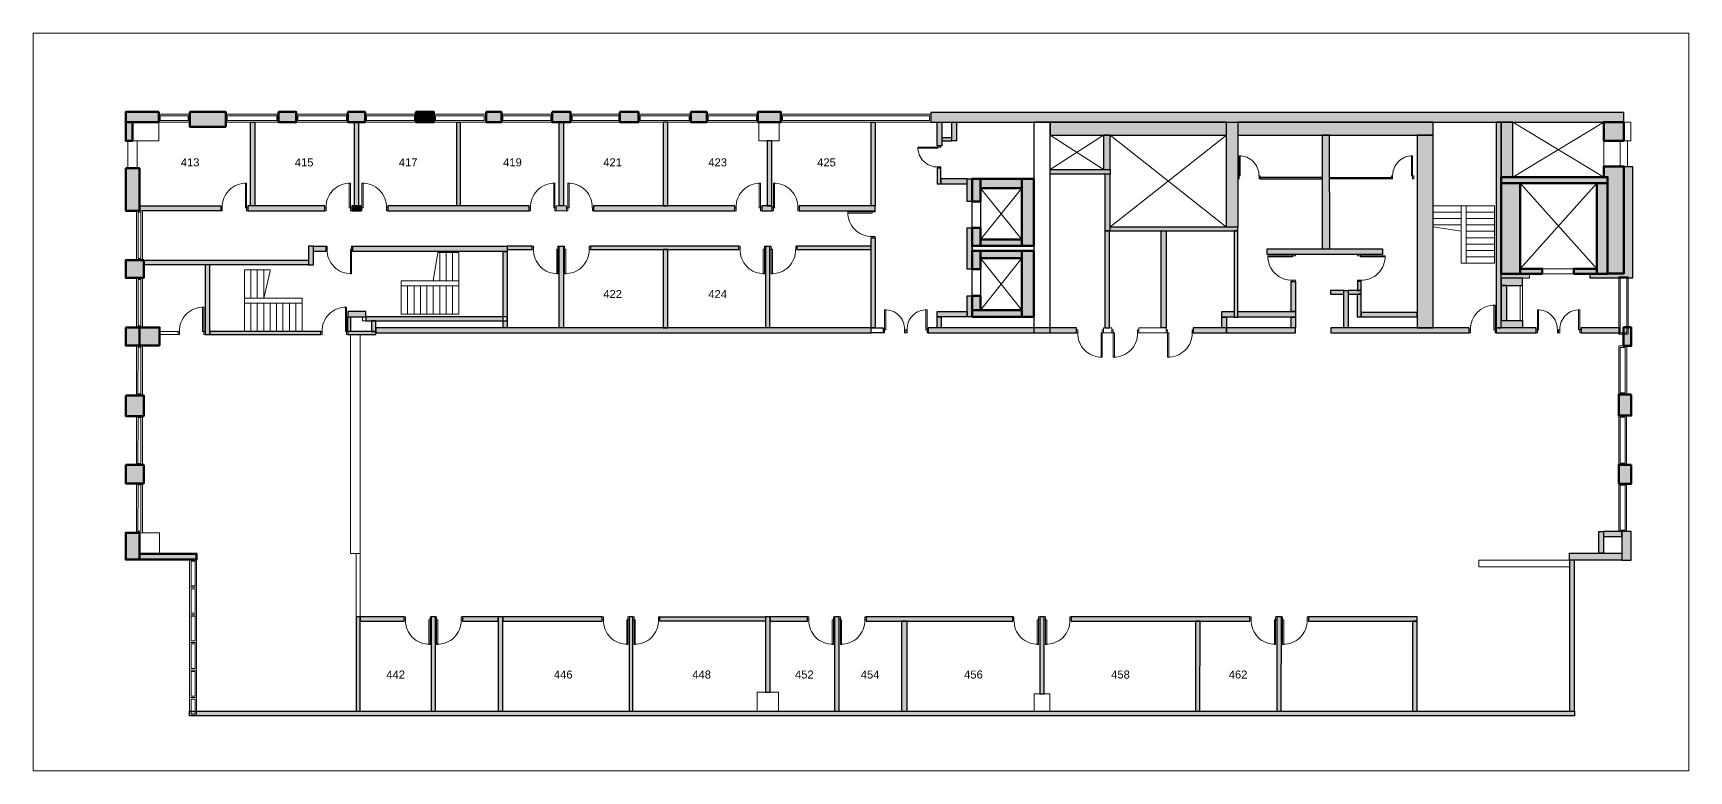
# Model space of a CAD drawing. Header units: millimetres. Extents: x 828494 to 5219521, y -272453 to 431064.
# Drawn here: x 2578504 to 2633695, y 83206 to 107804 of the extents above; entities that cross this region are included whole.
import ezdxf

# ---------------------------------------------------------------- set-up
doc = ezdxf.new("R2010")
doc.units = ezdxf.units.MM
doc.header["$LTSCALE"] = 5
doc.header["$MEASUREMENT"] = 0
doc.linetypes.add('1', pattern=[0])
for name, color, linetype, lineweight in [('Column-Mobius', 1, 'Continuous', 35), ('Elevation dark-Mobius', 40, 'Continuous', 18), ('Off-Mobius', 131, 'Continuous', 9), ('Sheet anno-Mobius', 7, '1', 13), ('Wall 150-Mobius', 50, 'Continuous', 30)]:
    doc.layers.add(name, color=color, linetype=linetype, lineweight=lineweight)
doc.styles.add('mobius1', font='arial.ttf')

# ---------------------------------------------------------------- blocks, each defined once
blk = doc.blocks.new('*U73')
for points in [[(-900, 100), (-858, 100), (-858, 0), (-900, 0)], [(0, 100), (-42, 100), (-42, 0), (0, 0)], [(-42, 0), (-42, -816), (-82, -816), (-82, 0)]]:
    blk.add_lwpolyline(points, close=True)
blk.add_arc((-65, -23), 793, 178.3123, 271.6877)
blk = doc.blocks.new('*U74')
for points in [[(0, 100), (42, 100), (42, 0), (0, 0)], [(900, 100), (858, 100), (858, 0), (900, 0)], [(42, 0), (42, -816), (82, -816), (82, 0)]]:
    blk.add_lwpolyline(points, close=True)
blk.add_arc((65, -23), 793, 268.3123, 1.6877)
blk = doc.blocks.new('*U75')
for points in [[(-42, 0), (-42, 816), (-82, 816), (-82, 0)], [(-900, -100), (-858, -100), (-858, 0), (-900, 0)], [(0, -100), (-42, -100), (-42, 0), (0, 0)]]:
    blk.add_lwpolyline(points, close=True)
blk.add_arc((-65, 23), 793, 88.3123, 181.6877)
blk = doc.blocks.new('*U76')
for points in [[(-900, 100), (-858, 100), (-858, 0), (-900, 0)], [(0, 100), (-42, 100), (-42, 0), (0, 0)], [(-42, 0), (-42, -816), (-82, -816), (-82, 0)]]:
    blk.add_lwpolyline(points, close=True)
blk.add_arc((-65, -23), 793, 178.3123, 271.6877)
blk = doc.blocks.new('*U77')
for points in [[(42, 0), (42, 816), (82, 816), (82, 0)], [(0, -100), (42, -100), (42, 0), (0, 0)], [(900, -100), (858, -100), (858, 0), (900, 0)]]:
    blk.add_lwpolyline(points, close=True)
blk.add_arc((65, 23), 793, 358.3123, 91.6877)
blk = doc.blocks.new('*U78')
for points in [[(-750, 100), (-708, 100), (-708, 0), (-750, 0)], [(0, 100), (-42, 100), (-42, 0), (0, 0)], [(-42, 0), (-42, -666), (-82, -666), (-82, 0)]]:
    blk.add_lwpolyline(points, close=True)
blk.add_arc((-61, -19), 647, 178.3123, 271.6877)
blk = doc.blocks.new('*U79')
for points in [[(-42, 0), (-42, 816), (-82, 816), (-82, 0)], [(-900, -100), (-858, -100), (-858, 0), (-900, 0)], [(0, -100), (-42, -100), (-42, 0), (0, 0)]]:
    blk.add_lwpolyline(points, close=True)
blk.add_arc((-65, 23), 793, 88.3123, 181.6877)
blk = doc.blocks.new('*U80')
for points in [[(42, 0), (42, 816), (82, 816), (82, 0)], [(0, -100), (42, -100), (42, 0), (0, 0)], [(900, -100), (858, -100), (858, 0), (900, 0)]]:
    blk.add_lwpolyline(points, close=True)
blk.add_arc((65, 23), 793, 358.3123, 91.6877)
blk = doc.blocks.new('*U81')
for points in [[(0, 100), (42, 100), (42, 0), (0, 0)], [(900, 100), (858, 100), (858, 0), (900, 0)], [(42, 0), (42, -816), (82, -816), (82, 0)]]:
    blk.add_lwpolyline(points, close=True)
blk.add_arc((65, -23), 793, 268.3123, 1.6877)
blk = doc.blocks.new('*U82')
for points in [[(-900, 100), (-858, 100), (-858, 0), (-900, 0)], [(0, 100), (-42, 100), (-42, 0), (0, 0)], [(-42, 0), (-42, -816), (-82, -816), (-82, 0)]]:
    blk.add_lwpolyline(points, close=True)
blk.add_arc((-65, -23), 793, 178.3123, 271.6877)
blk = doc.blocks.new('*U83')
for points in [[(-42, 0), (-42, 666), (-82, 666), (-82, 0)], [(-750, -100), (-708, -100), (-708, 0), (-750, 0)], [(0, -100), (-42, -100), (-42, 0), (0, 0)]]:
    blk.add_lwpolyline(points, close=True)
blk.add_arc((-61, 19), 647, 88.3123, 181.6877)
blk = doc.blocks.new('*U84')
for points in [[(-750, 100), (-708, 100), (-708, 0), (-750, 0)], [(0, 100), (-42, 100), (-42, 0), (0, 0)], [(-42, 0), (-42, -666), (-82, -666), (-82, 0)]]:
    blk.add_lwpolyline(points, close=True)
blk.add_arc((-61, -19), 647, 178.3123, 271.6877)

msp = doc.modelspace()

# ---------------------------------------------------------------- hatches: boundary and pattern name
at = {"layer": 'Sheet anno-Mobius', "true_color": 0x000000}
h = msp.add_hatch(color=18, dxfattribs=at)
h.dxf.hatch_style = 1
h.paths.add_polyline_path([(2582689.3, 105177.9), (2581592.1, 105177.9), (2581592.1, 104835.3), (2582689.3, 104835.3)])
h.paths.add_polyline_path([(2581821.3, 104835.3), (2581592.1, 104835.3), (2581592.1, 104213.2), (2581821.3, 104213.2)])
h.paths.add_polyline_path([(2583723.8, 105177.9), (2584927.5, 105177.9), (2584927.5, 104681.1), (2583723.8, 104681.1)])
h.paths.add_polyline_path([(2586681.7, 105177.9), (2587275, 105177.9), (2587275, 104835.3), (2586681.7, 104835.3)])
h.paths.add_polyline_path([(2588999.6, 105177.9), (2589567.4, 105177.9), (2589567.4, 104835.3), (2588999.6, 104835.3)])
h.paths.add_polyline_path([(2591263.7, 105177.9), (2591862, 105177.9), (2591862, 104835.3), (2591263.7, 104835.3)], flags=17)
h.paths.add_polyline_path([(2591263.7, 105177.9), (2591862, 105177.9), (2591862, 104835.3), (2591263.7, 104835.3)], flags=17)
h.paths.add_polyline_path([(2593601.6, 105177.9), (2594116.4, 105177.9), (2594116.4, 104835.3), (2593601.6, 104835.3)])
h.paths.add_polyline_path([(2595803.3, 105177.9), (2596417.6, 105177.9), (2596417.6, 104835.3), (2595803.3, 104835.3)])
h.paths.add_polyline_path([(2598064.4, 105177.9), (2598683.7, 105177.9), (2598683.7, 104835.3), (2598064.4, 104835.3)])
h.paths.add_polyline_path([(2600424.5, 105177.9), (2600959.6, 105177.9), (2600959.6, 104835.3), (2600424.5, 104835.3)])
h.paths.add_polyline_path([(2602661.8, 105177.9), (2603428.8, 105177.9), (2603428.8, 104835.3), (2602661.8, 104835.3)])
h.paths.add_polyline_path([(2610080, 102631.5), (2611463, 102631.5), (2611463, 102941), (2610080, 102941)])
h.paths.add_polyline_path([(2609802, 102186), (2610080, 102186), (2610080, 102941), (2609802, 102941)])
h.paths.add_polyline_path([(2611865.5, 102941), (2611463, 102941), (2611463, 100707.8), (2611865.5, 100707.8)])
h.paths.add_polyline_path([(2611463, 100707.8), (2610080, 100707.8), (2610080, 100924.5), (2611463, 100924.5)])
h.paths.add_polyline_path([(2609802, 100707.8), (2610080, 100707.8), (2610080, 101314), (2609802, 101314)])
h.paths.add_polyline_path([(2610080, 100304.5), (2611463, 100304.5), (2611463, 100541.8), (2610080, 100541.8)])
h.paths.add_polyline_path([(2609802, 99935.5), (2610080, 99935.5), (2610080, 100541.8), (2609802, 100541.8)])
h.paths.add_polyline_path([(2611865.5, 100541.8), (2611463, 100541.8), (2611463, 98344.5), (2611865.5, 98344.5)])
h.paths.add_polyline_path([(2611463, 98344.5), (2609802, 98344.5), (2609802, 98561.2), (2611463, 98561.2)])
h.paths.add_polyline_path([(2609802, 98561.2), (2610080, 98561.2), (2610080, 99048.5), (2609802, 99048.5)])
h.paths.add_polyline_path([(2630982.5, 103003), (2627439.5, 103003), (2627439.5, 102804), (2630982.5, 102804)])
h.paths.add_polyline_path([(2628076, 102804), (2627439.5, 102804), (2627439.5, 99783), (2628076, 99783)])
h.paths.add_polyline_path([(2630982.5, 102804), (2630626, 102804), (2630626, 99783), (2630982.5, 99783)])
h.paths.add_polyline_path([(2628809, 99783), (2628076, 99783), (2628076, 99948.5), (2628809, 99948.5)])
h.paths.add_polyline_path([(2630626, 99783), (2629856.8, 99783), (2629856.8, 99948.5), (2630626, 99948.5)])
h.paths.add_polyline_path([(2631527.1, 104835.3), (2630858, 104835.3), (2630858, 104217), (2631527.1, 104217)])
h.paths.add_polyline_path([(2631775.5, 97996), (2631521, 97996), (2631521, 97377), (2631775.5, 97377)])
h.paths.add_polyline_path([(2631775.5, 95757.5), (2631357.5, 95757.5), (2631357.5, 95053), (2631775.5, 95053)])
h.paths.add_polyline_path([(2631775.5, 93415), (2631357.5, 93415), (2631357.5, 92778), (2631775.5, 92778)])
edge = h.paths.add_edge_path()
edge.add_line((2631410, 103361), (2630858, 103361))
edge.add_line((2630858, 103361), (2630858, 103003))
edge.add_line((2630858, 103003), (2630982.5, 103003))
edge.add_line((2630982.5, 103003), (2630982.5, 99793.5))
edge.add_line((2630982.5, 99793.5), (2631528, 99793.5))
edge.add_line((2631528, 99793.5), (2631528, 103361))
edge.add_line((2631528, 103361), (2630866.5, 103361))
h = msp.add_hatch(color=18, dxfattribs=at)
h.dxf.hatch_style = 1
h.paths.add_polyline_path([(2585893, 104835.3), (2585754.5, 104835.3), (2585754.5, 102040.5), (2585893, 102040.5)])
h.paths.add_polyline_path([(2584762.5, 101982), (2584762.5, 102040.5), (2582046.3, 102040.5), (2582046.3, 101882), (2582146, 101882), (2584762.5, 101882)])
h.paths.add_polyline_path([(2588225.6, 102040.5), (2585662.5, 102040.5), (2585662.5, 101882), (2588225.6, 101882)])
h.paths.add_polyline_path([(2589352.8, 104835.3), (2589214.3, 104835.3), (2589214.3, 102040.5), (2589352.8, 102040.5)])
h.paths.add_polyline_path([(2595041.5, 102040.5), (2590322.3, 102040.5), (2590322.3, 101882), (2595041.5, 101882)])
h.paths.add_polyline_path([(2592736, 104835.3), (2592631, 104835.3), (2592631, 102040.5), (2592736, 102040.5)])
h.paths.add_polyline_path([(2596179.7, 104835.3), (2596041.2, 104835.3), (2596041.2, 102040.5), (2596179.7, 102040.5)])
h.paths.add_polyline_path([(2596286.5, 102040.5), (2595941.5, 102040.5), (2595941.5, 101882), (2596286.5, 101882)])
h.paths.add_polyline_path([(2601892.5, 102040.5), (2597186.5, 102040.5), (2597186.5, 101882), (2601892.5, 101882)])
h.paths.add_polyline_path([(2599656, 104835.3), (2599506.5, 104835.3), (2599506.5, 102040.5), (2599656, 102040.5)])
h.paths.add_polyline_path([(2603129, 104213.2), (2602976.5, 104213.2), (2602976.5, 102040.5), (2603129, 102040.5)])
h.paths.add_polyline_path([(2602792.5, 101882), (2603133.5, 101882), (2603133.5, 102040.5), (2602792.5, 102040.5)])
h.paths.add_polyline_path([(2606575, 102040.5), (2606436.5, 102040.5), (2606436.5, 104835.3), (2606575, 104835.3)])
h.paths.add_polyline_path([(2604037.5, 101882), (2606575, 101882), (2606575, 102040.5), (2604037.5, 102040.5)])
h.paths.add_polyline_path([(2608431, 104835.3), (2631527.1, 104835.3), (2631527.1, 105157.9), (2608431, 105157.9)])
h.paths.add_polyline_path([(2608789, 104048), (2608635.5, 104048), (2608635.5, 104835.3), (2608789, 104835.3)])
h.paths.add_polyline_path([(2609286, 104207.5), (2609132.5, 104207.5), (2609132.5, 104835.3), (2609286, 104835.3)])
h.paths.add_polyline_path([(2608789, 104207.5), (2609132.5, 104207.5), (2609132.5, 104312), (2608789, 104312)])
h.paths.add_polyline_path([(2609802, 102186), (2610080, 102186), (2610080, 102941), (2609802, 102941)])
h.paths.add_polyline_path([(2609636, 102941), (2609802, 102941), (2609802, 102186), (2609636, 102186)])
h.paths.add_polyline_path([(2608763.5, 102778.5), (2609636, 102778.5), (2609636, 102941), (2608763.5, 102941)])
h.paths.add_polyline_path([(2608763.5, 103298), (2608635.5, 103298), (2608635.5, 102778.5), (2608763.5, 102778.5)])
h.paths.add_polyline_path([(2609636, 101314), (2609802, 101314), (2609802, 99935.5), (2609636, 99935.5)])
h.paths.add_polyline_path([(2608635.5, 98523), (2609636, 98523), (2609636, 98344.5), (2608635.5, 98344.5)])
h.paths.add_polyline_path([(2609636, 99048.5), (2609802, 99048.5), (2609802, 98344.5), (2609636, 98344.5)])
h.paths.add_polyline_path([(2608343.5, 97815.5), (2613281.5, 97815.5), (2613281.5, 97978.5), (2608343.5, 97978.5)])
h.paths.add_polyline_path([(2608635.5, 98344.5), (2608774, 98344.5), (2608774, 97978.5), (2608635.5, 97978.5)])
h.paths.add_polyline_path([(2603964, 100584.5), (2606436.5, 100584.5), (2606436.5, 100699), (2603964, 100699)])
h.paths.add_polyline_path([(2606575, 97978.5), (2606436.5, 97978.5), (2606436.5, 100982), (2606575, 100982)])
h.paths.add_polyline_path([(2589922.5, 97815.5), (2606436.5, 97815.5), (2606436.5, 97978.5), (2589922.5, 97978.5)])
h.paths.add_polyline_path([(2602925.5, 100699), (2603052, 100699), (2603052, 97978.5), (2602925.5, 97978.5)])
h.paths.add_polyline_path([(2597079.7, 100584.5), (2602025.5, 100584.5), (2602025.5, 100699), (2597079.7, 100699)])
h.paths.add_polyline_path([(2599656, 100584.5), (2599506.5, 100584.5), (2599506.5, 97978.5), (2599656, 97978.5)])
h.paths.add_polyline_path([(2596179.7, 97978.5), (2596041.2, 97978.5), (2596041.2, 100699), (2596179.7, 100699)])
h.paths.add_polyline_path([(2595141.2, 100699), (2594308.5, 100699), (2594308.5, 100584.5), (2595141.2, 100584.5)])
h.paths.add_polyline_path([(2589160, 100699), (2594308.5, 100699), (2594308.5, 100527.1), (2589160, 100527.1)])
h.paths.add_polyline_path([(2594308.5, 97978.5), (2594167.5, 97978.5), (2594167.5, 100527.1), (2594308.5, 100527.1)])
h.paths.add_polyline_path([(2589592, 98210.5), (2594308.5, 98210.5), (2594308.5, 98344), (2589592, 98344)])
h.paths.add_polyline_path([(2589922.5, 98210.5), (2589785, 98210.5), (2589785, 97851.5), (2589922.5, 97851.5)])
h.paths.add_polyline_path([(2589592, 98520.5), (2588993.5, 98520.5), (2588993.5, 98344), (2589592, 98344)])
h.paths.add_polyline_path([(2588993.5, 98344), (2589086.5, 98344), (2589086.5, 97851.5), (2588993.5, 97851.5)])
h.paths.add_polyline_path([(2588993.5, 97750), (2589922.5, 97750), (2589922.5, 97851.5), (2588993.5, 97851.5)])
h.paths.add_polyline_path([(2584389.5, 97750), (2588093.5, 97750), (2588093.5, 97851.5), (2584389.5, 97851.5)])
h.paths.add_polyline_path([(2584236.5, 97750), (2584389.5, 97750), (2584389.5, 100081), (2584236.5, 100081)])
h.paths.add_polyline_path([(2582190.8, 100237.7), (2587684, 100237.7), (2587684, 100081), (2582190.8, 100081)])
h.paths.add_polyline_path([(2587851.5, 100699), (2588260, 100699), (2588260, 100527.1), (2587851.5, 100527.1)])
h.paths.add_polyline_path([(2587851.5, 100699), (2587684, 100699), (2587684, 100081), (2587851.5, 100081)])
h = msp.add_hatch(color=18, dxfattribs=at)
h.dxf.hatch_style = 1
h.paths.add_polyline_path([(2591263.7, 105177.9), (2591862, 105177.9), (2591862, 104835.3), (2591263.7, 104835.3)])
h = msp.add_hatch(color=18, dxfattribs=at)
h.dxf.hatch_style = 1
h.paths.add_polyline_path([(2612409.5, 103256), (2614405, 103256), (2614405, 103101.5), (2612409.5, 103101.5)])
h.paths.add_polyline_path([(2614181.5, 103256), (2614405, 103256), (2614405, 104405), (2614181.5, 104405)])
h.paths.add_polyline_path([(2612409.5, 104405), (2618280.5, 104405), (2618280.5, 104835.3), (2612409.5, 104835.3)])
h.paths.add_polyline_path([(2618658, 104405), (2625167, 104405), (2625167, 104835.3), (2618658, 104835.3)])
h.paths.add_polyline_path([(2618658, 101334), (2618280.5, 101334), (2618280.5, 104835.3), (2618658, 104835.3)])
h.paths.add_polyline_path([(2616277, 97978.5), (2616099.5, 97978.5), (2616099.5, 101209.5), (2616277, 101209.5)])
h.paths.add_polyline_path([(2614396.5, 101209.5), (2618658, 101209.5), (2618658, 101334), (2614396.5, 101334)])
h.paths.add_polyline_path([(2614384.5, 101209.5), (2614232, 101209.5), (2614232, 97978.5), (2614384.5, 97978.5)])
h.paths.add_polyline_path([(2614232, 101209.5), (2614405, 101209.5), (2614405, 103101.5), (2614232, 103101.5)])
h.paths.add_polyline_path([(2618658, 101209.5), (2618540.5, 101209.5), (2618540.5, 98336.5), (2618658, 98336.5)])
h.paths.add_polyline_path([(2618283, 97978.5), (2618123.5, 97978.5), (2618123.5, 98336.5), (2618283, 98336.5)])
h.paths.add_polyline_path([(2618123.5, 98525.5), (2618540.5, 98525.5), (2618540.5, 98336.5), (2618123.5, 98336.5)])
h.paths.add_polyline_path([(2618283, 97815.5), (2620579.5, 97815.5), (2620579.5, 97978.5), (2618283, 97978.5)])
h.paths.add_polyline_path([(2617177, 97815.5), (2618283, 97815.5), (2618283, 97978.5), (2617177, 97978.5)])
h.paths.add_polyline_path([(2618658, 98525.5), (2620579.5, 98525.5), (2620579.5, 98336.5), (2618658, 98336.5)])
h.paths.add_polyline_path([(2620579.5, 98525.5), (2620437.5, 98525.5), (2620437.5, 99521.5), (2620579.5, 99521.5)])
h.paths.add_polyline_path([(2620579.5, 97978.5), (2620437.5, 97978.5), (2620437.5, 98336.5), (2620579.5, 98336.5)])
h.paths.add_polyline_path([(2622774.5, 98346), (2624635, 98346), (2624635, 98491.5), (2622774.5, 98491.5)])
h.paths.add_polyline_path([(2622643, 98346), (2622774.5, 98346), (2622774.5, 99104.5), (2622643, 99104.5)])
h.paths.add_polyline_path([(2622189.5, 99224.5), (2622338, 99224.5), (2622338, 97978.5), (2622189.5, 97978.5)])
h.paths.add_polyline_path([(2621761, 97815.5), (2626375.5, 97815.5), (2626375.5, 97978.5), (2621761, 97978.5)])
h.paths.add_polyline_path([(2622654.5, 99521.5), (2622654.5, 99224.5), (2622774.5, 99224.5), (2622774.5, 99521.5)])
h.paths.add_polyline_path([(2622338, 99104.5), (2622774.5, 99104.5), (2622774.5, 99224.5), (2622338, 99224.5)])
h.paths.add_polyline_path([(2621753, 99104.5), (2622189.5, 99104.5), (2622189.5, 99224.5), (2621753, 99224.5)])
h.paths.add_polyline_path([(2621474.5, 100610.5), (2621726, 100610.5), (2621719.2, 104405), (2621467.8, 104405)])
h.paths.add_polyline_path([(2619640, 100610.5), (2623487.5, 100610.5), (2623487.5, 100421.5), (2619640, 100421.5)])
h.paths.add_polyline_path([(2623779, 102943), (2621716.7, 102943), (2621716.7, 102993), (2623779, 102993)])
h.paths.add_polyline_path([(2619408, 102943), (2621470.3, 102943), (2621470.3, 102993), (2619408, 102993)])
h.paths.add_polyline_path([(2625167, 104405), (2624635, 104405), (2624635, 97978.5), (2625167, 97978.5)])
h.paths.add_polyline_path([(2627828.5, 104835.3), (2627439.5, 104835.3), (2627439.5, 103003), (2627828.5, 103003)])
h.paths.add_polyline_path([(2627275.5, 97978.5), (2627439.5, 97978.5), (2627439.5, 104835.3), (2627275.5, 104835.3)])
h.paths.add_polyline_path([(2627630.5, 99385.5), (2627439.5, 99385.5), (2627439.5, 98226.5), (2627630.5, 98226.5)])
h.paths.add_polyline_path([(2628145, 99636), (2627439.5, 99636), (2627439.5, 99385.5), (2628145, 99385.5)])
h.paths.add_polyline_path([(2628145, 97978.5), (2627439.5, 97978.5), (2627439.5, 98226.5), (2628145, 98226.5)])
h.paths.add_polyline_path([(2627275.5, 97815.5), (2628602.5, 97815.5), (2628602.5, 97978.5), (2627275.5, 97978.5)])
h.paths.add_polyline_path([(2630102.5, 97815.5), (2631408, 97815.5), (2631408, 97978.5), (2630102.5, 97978.5)])
h.paths.add_polyline_path([(2631528, 103361), (2631817, 103361), (2631817, 99632), (2630407, 99632), (2630407, 99783), (2631528, 99793.5)])
h.paths.add_polyline_path([(2628381.5, 99783), (2627439.5, 99783), (2627439.5, 99636), (2628381.5, 99636)])
h.paths.add_polyline_path([(2630695, 91184), (2630850, 91184), (2630850, 90469.5), (2630695, 90469.5)])
h.paths.add_polyline_path([(2631465.5, 91184), (2630850, 91184), (2630850, 91022.5), (2631465.5, 91022.5)])
h.paths.add_polyline_path([(2631775.5, 91184), (2631465.5, 91184), (2631465.5, 90231.5), (2631775.5, 90231.5)])
h.paths.add_polyline_path([(2631465.5, 90231.5), (2629719.5, 90231.5), (2629719.5, 90469.5), (2631465.5, 90469.5)])
h.paths.add_polyline_path([(2629882, 90231.5), (2629719.5, 90231.5), (2629719.5, 85201.5), (2629882, 85201.5)])
h.paths.add_polyline_path([(2624635, 88196), (2624485, 88196), (2624483, 85201.5), (2624633, 85201.5)])
h.paths.add_polyline_path([(2624635, 88341.5), (2621011.6, 88341.5), (2621011.6, 88196), (2624635, 88196)])
h.paths.add_polyline_path([(2629882, 85043.3), (2583721.5, 85043.3), (2583721.5, 85201.5), (2629882, 85201.5)])
h.paths.add_polyline_path([(2620111.5, 88341.5), (2619961.5, 88341.5), (2619959.5, 85201.5), (2620109.5, 85201.5)])
h.paths.add_polyline_path([(2617400, 88196), (2617250, 88196), (2617248, 85201.5), (2617398, 85201.5)])
h.paths.add_polyline_path([(2619061.4, 88341.5), (2613107.1, 88341.5), (2613107.1, 88196), (2619061.4, 88196)])
h.paths.add_polyline_path([(2612207, 88341.5), (2612057, 88341.5), (2612055, 85779.5), (2612205, 85779.5)])
h.paths.add_polyline_path([(2607635, 88196), (2607444.5, 88196), (2607444.5, 85201.5), (2607635, 85201.5)])
h.paths.add_polyline_path([(2611156.9, 88341.5), (2606270.1, 88341.5), (2606270.1, 88196), (2611156.9, 88196)])
h.paths.add_polyline_path([(2605370.1, 88341.5), (2605220.1, 88341.5), (2605218.1, 85201.5), (2605368.1, 85201.5)])
h.paths.add_polyline_path([(2604320, 88341.5), (2603069.5, 88341.5), (2603069.5, 88196), (2604320, 88196)])
h.paths.add_polyline_path([(2599393, 88341.5), (2602919.4, 88341.3), (2602919.4, 88195.8), (2599393, 88196)])
h.paths.add_polyline_path([(2603069.5, 88341.5), (2602919.5, 88341.5), (2602917.5, 85826), (2603067.5, 85826)])
h.paths.add_polyline_path([(2598493, 88341.5), (2598372, 88341.5), (2598372, 85201.5), (2598493, 85201.5)])
h.paths.add_polyline_path([(2597472, 88341.5), (2594159.5, 88341.5), (2594159.5, 88196), (2597472, 88196)])
h.paths.add_polyline_path([(2594006, 88341.5), (2592812.5, 88341.5), (2592812.5, 88196), (2594006, 88196)])
h.paths.add_polyline_path([(2594159.5, 88341.5), (2594006, 88341.5), (2594006, 85201.5), (2594159.5, 85201.5)])
h.paths.add_polyline_path([(2591912.5, 88341.5), (2591777.5, 88341.5), (2591777.5, 85201.5), (2591912.5, 85201.5)])
h.paths.add_polyline_path([(2589406, 88341.5), (2589271.5, 88341.5), (2589271.5, 85201.5), (2589406, 85201.5)])
h.paths.add_polyline_path([(2590877.5, 88341.5), (2589406, 88341.5), (2589406, 88196), (2590877.5, 88196)])
h.paths.add_polyline_path([(2582046.3, 91145.7), (2581592.1, 91145.7), (2581592.1, 90252), (2582046.3, 90252)])
h.paths.add_polyline_path([(2582046.3, 90252), (2583950.9, 90252), (2583950.9, 90448.2), (2582046.3, 90448.2)])
h.paths.add_polyline_path([(2581592.1, 93407.9), (2582190.8, 93407.9), (2582190.8, 92791.9), (2581592.1, 92791.9)])
h.paths.add_polyline_path([(2581592.1, 95726.2), (2582190.8, 95726.2), (2582190.8, 95038.1), (2581592.1, 95038.1)])
h.paths.add_polyline_path([(2582719, 97386.7), (2582046.3, 97386.7), (2582046.3, 97990.1), (2582719, 97990.1)])
h.paths.add_polyline_path([(2581592.1, 97990.1), (2582046.3, 97990.1), (2582046.3, 97386.7), (2581592.1, 97386.7)])
h.paths.add_polyline_path([(2582190.8, 100237.7), (2581592.1, 100237.7), (2581592.1, 99639.2), (2582190.8, 99639.2)])
h.paths.add_polyline_path([(2581592.1, 103295.8), (2582046.3, 103295.8), (2582046.3, 101882), (2581592.1, 101882)])
h = msp.add_hatch(color=18, dxfattribs=at)
h.dxf.hatch_style = 1
h.paths.add_polyline_path([(2631528, 103361), (2630858, 103361), (2630858, 103003), (2630982.5, 103003), (2630982.5, 99793.5), (2631528, 99793.5)])
h = msp.add_hatch(color=18, dxfattribs=at)
h.dxf.hatch_style = 1
h.paths.add_polyline_path([(2589125.6, 101882), (2589422.3, 101882), (2589422.3, 102040.5), (2589125.6, 102040.5)])

# ---------------------------------------------------------------- linework, layer by layer
at = {"color": 240, "lineweight": 50, "true_color": 0xed1f24}
for points in [[(2591263.7, 105177.9), (2591862, 105177.9), (2591862, 104835.3), (2591263.7, 104835.3)], [(2598064.4, 105177.9), (2598683.7, 105177.9), (2598683.7, 104835.3), (2598064.4, 104835.3)], [(2600424.5, 105177.9), (2600959.6, 105177.9), (2600959.6, 104835.3), (2600424.5, 104835.3)]]:
    msp.add_lwpolyline(points, close=True, dxfattribs=at)
at = {"layer": 'Column-Mobius', "color": 18, "lineweight": 50, "true_color": 0x000000}
for points in [[(2582689.3, 105177.9), (2581592.1, 105177.9), (2581592.1, 104835.3), (2582689.3, 104835.3)], [(2583723.8, 105177.9), (2584927.5, 105177.9), (2584927.5, 104681.1), (2583723.8, 104681.1)], [(2586681.7, 105177.9), (2587275, 105177.9), (2587275, 104835.3), (2586681.7, 104835.3)], [(2588999.6, 105177.9), (2589567.4, 105177.9), (2589567.4, 104835.3), (2588999.6, 104835.3)], [(2588999.6, 105177.9), (2589567.4, 105177.9), (2589567.4, 104835.3), (2588999.6, 104835.3)], [(2591263.7, 105177.9), (2591862, 105177.9), (2591862, 104835.3), (2591263.7, 104835.3)], [(2593601.6, 105177.9), (2594116.4, 105177.9), (2594116.4, 104835.3), (2593601.6, 104835.3)], [(2595803.3, 105177.9), (2596417.6, 105177.9), (2596417.6, 104835.3), (2595803.3, 104835.3)], [(2595803.3, 105177.9), (2596417.6, 105177.9), (2596417.6, 104835.3), (2595803.3, 104835.3)], [(2598064.4, 105177.9), (2598683.7, 105177.9), (2598683.7, 104835.3), (2598064.4, 104835.3)], [(2600424.5, 105177.9), (2600959.6, 105177.9), (2600959.6, 104835.3), (2600424.5, 104835.3)], [(2602661.8, 105177.9), (2603428.8, 105177.9), (2603428.8, 104835.3), (2602661.8, 104835.3)], [(2602661.8, 105177.9), (2603428.8, 105177.9), (2603428.8, 104835.3), (2602661.8, 104835.3)], [(2581821.3, 104835.3), (2581592.1, 104835.3), (2581592.1, 104213.2), (2581821.3, 104213.2)], [(2631527.1, 104835.3), (2630858, 104835.3), (2630858, 104217), (2631527.1, 104217)], [(2581592.1, 103295.8), (2582046.3, 103295.8), (2582046.3, 101882), (2581592.1, 101882)], [(2609802, 102186), (2610080, 102186), (2610080, 102941), (2609802, 102941)], [(2610080, 102631.5), (2611463, 102631.5), (2611463, 102941), (2610080, 102941)], [(2611865.5, 102941), (2611463, 102941), (2611463, 100707.8), (2611865.5, 100707.8)], [(2630982.5, 103003), (2627439.5, 103003), (2627439.5, 102804), (2630982.5, 102804)], [(2628076, 102804), (2627439.5, 102804), (2627439.5, 99783), (2628076, 99783)], [(2630982.5, 102804), (2630626, 102804), (2630626, 99783), (2630982.5, 99783)], [(2609802, 100707.8), (2610080, 100707.8), (2610080, 101314), (2609802, 101314)], [(2609802, 99935.5), (2610080, 99935.5), (2610080, 100541.8), (2609802, 100541.8)], [(2611463, 100707.8), (2610080, 100707.8), (2610080, 100924.5), (2611463, 100924.5)], [(2610080, 100304.5), (2611463, 100304.5), (2611463, 100541.8), (2610080, 100541.8)], [(2611865.5, 100541.8), (2611463, 100541.8), (2611463, 98344.5), (2611865.5, 98344.5)], [(2582190.8, 100237.7), (2581592.1, 100237.7), (2581592.1, 99639.2), (2582190.8, 99639.2)], [(2628809, 99783), (2628076, 99783), (2628076, 99948.5), (2628809, 99948.5)], [(2630626, 99783), (2629856.8, 99783), (2629856.8, 99948.5), (2630626, 99948.5)], [(2609802, 98561.2), (2610080, 98561.2), (2610080, 99048.5), (2609802, 99048.5)], [(2611463, 98344.5), (2609802, 98344.5), (2609802, 98561.2), (2611463, 98561.2)], [(2581592.1, 97990.1), (2582046.3, 97990.1), (2582046.3, 97386.7), (2581592.1, 97386.7)], [(2582719, 97386.7), (2582046.3, 97386.7), (2582046.3, 97990.1), (2582719, 97990.1)], [(2631775.5, 97996), (2631521, 97996), (2631521, 97377), (2631775.5, 97377)], [(2581592.1, 95726.2), (2582190.8, 95726.2), (2582190.8, 95038.1), (2581592.1, 95038.1)], [(2631775.5, 95757.5), (2631357.5, 95757.5), (2631357.5, 95053), (2631775.5, 95053)], [(2581592.1, 93407.9), (2582190.8, 93407.9), (2582190.8, 92791.9), (2581592.1, 92791.9)], [(2631775.5, 93415), (2631357.5, 93415), (2631357.5, 92778), (2631775.5, 92778)], [(2582046.3, 91145.7), (2581592.1, 91145.7), (2581592.1, 90252), (2582046.3, 90252)], [(2582046.3, 90252), (2583950.9, 90252), (2583950.9, 90448.2), (2582046.3, 90448.2)]]:
    msp.add_lwpolyline(points, close=True, dxfattribs=at)
msp.add_lwpolyline([(2631410, 103361), (2630858, 103361), (2630858, 103003), (2630982.5, 103003), (2630982.5, 99793.5), (2631528, 99793.5), (2631528, 103361), (2630866.5, 103361)], dxfattribs=at)
at = {"layer": 'Elevation dark-Mobius'}
for p, q in [((2581592.1, 105177.9), (2582689.3, 105177.9)), ((2603428.8, 105177.9), (2602661.8, 105177.9)), ((2612409.5, 104405), (2614181.5, 103256)), ((2614181.5, 104405), (2612409.5, 103256)), ((2614396.5, 101334), (2618280.5, 104405)), ((2614405, 104405), (2618280.5, 101334)), ((2627828.5, 104835.3), (2630858, 103003)), ((2630858, 104835.3), (2627828.5, 103003)), ((2630858, 104217), (2630858, 103361)), ((2628076, 102804), (2630626, 99948.5)), ((2628076, 99948.5), (2630626, 102804)), ((2610080, 100924.5), (2611463, 102631.5)), ((2610080, 102631.5), (2611463, 100924.5)), ((2610080, 100304.5), (2611463, 98561.2)), ((2610080, 98561.2), (2611463, 100304.5))]:
    msp.add_line(p, q, dxfattribs=at)
for points in [[(2578504, 107803.5), (2633695, 107803.5), (2633695, 83206.5), (2578504, 83206.5)], [(2582689.3, 105096.8), (2583723.8, 105096.8), (2583723.8, 104835.3), (2582689.3, 104835.3)], [(2582739.3, 105046.8), (2583673.8, 105046.8), (2583673.8, 104885.3), (2582739.3, 104885.3)], [(2584927.5, 105096.8), (2586681.7, 105096.8), (2586681.7, 104835.3), (2584927.5, 104835.3)], [(2584977.5, 105046.8), (2586631.7, 105046.8), (2586631.7, 104885.3), (2584977.5, 104885.3)], [(2587275, 105096.8), (2588999.6, 105096.8), (2588999.6, 104835.3), (2587275, 104835.3)], [(2587325, 105046.8), (2588949.6, 105046.8), (2588949.6, 104885.3), (2587325, 104885.3)], [(2589567.4, 105096.8), (2591263.7, 105096.8), (2591263.7, 104835.3), (2589567.4, 104835.3)], [(2589617.4, 105046.8), (2591218, 105046.8), (2591218, 104885.3), (2589617.4, 104885.3)], [(2591862, 105096.8), (2593601.6, 105096.8), (2593601.6, 104835.3), (2591862, 104835.3)], [(2591912, 105046.8), (2593536.6, 105046.8), (2593536.6, 104885.3), (2591912, 104885.3)], [(2594116.4, 105096.8), (2595803.3, 105096.8), (2595803.3, 104835.3), (2594116.4, 104835.3)], [(2594166.4, 105046.8), (2595759, 105046.8), (2595759, 104885.3), (2594166.4, 104885.3)], [(2596417.6, 105096.8), (2598064.4, 105096.8), (2598064.4, 104835.3), (2596417.6, 104835.3)], [(2596467.6, 105046.8), (2598031, 105046.8), (2598031, 104885.3), (2596467.6, 104885.3)], [(2598683.7, 104835.3), (2600424.5, 104835.3), (2600424.5, 105096.8), (2598683.7, 105096.8)], [(2598733.7, 104885.3), (2600374.5, 104885.3), (2600374.5, 105046.8), (2598733.7, 105046.8)], [(2600959.6, 104835.3), (2602661.8, 104835.3), (2602661.8, 105096.8), (2600959.6, 105096.8)], [(2601009.6, 104885.3), (2602611.8, 104885.3), (2602611.8, 105046.8), (2601009.6, 105046.8)], [(2603428.8, 104835.3), (2608431, 104835.3), (2608431, 105096.8), (2603428.8, 105096.8)], [(2603478.8, 104885.3), (2608381, 104885.3), (2608381, 105046.8), (2603478.8, 105046.8)], [(2582689.3, 104213.2), (2581821.3, 104213.2), (2581821.3, 104835.3), (2582689.3, 104835.3)], [(2603368, 104213.2), (2602692.5, 104213.2), (2602692.5, 104835.3), (2603368, 104835.3)], [(2631527.1, 104835.3), (2631762, 104835.3), (2631762, 104217), (2631527.1, 104217)], [(2581664, 104213.2), (2581975.5, 104213.2), (2581975.5, 103295.8), (2581664, 103295.8)], [(2631644.5, 104217), (2631410, 104217), (2631410, 103361), (2631644.5, 103361)], [(2582146, 101882), (2581951, 101882), (2581951, 100237.7), (2582146, 100237.7)], [(2582096, 101832), (2582001, 101832), (2582001, 100287.7), (2582096, 100287.7)], [(2595941.5, 102040.5), (2596286.5, 102040.5), (2596286.5, 101882), (2595941.5, 101882)], [(2626108.5, 102050.5), (2626108.5, 101837), (2625162, 101837), (2625162, 102050.5)], [(2626108.5, 101837), (2626108.5, 101623.5), (2625162, 101623.5), (2625162, 101837)], [(2626108.5, 101623.5), (2626108.5, 101410), (2625162, 101410), (2625162, 101623.5)], [(2626273.5, 102050.5), (2626273.5, 100129), (2626108.5, 100129), (2626108.5, 102050.5)], [(2626273.5, 102050.5), (2626273.5, 101837), (2627220, 101837), (2627220, 102050.5)], [(2626273.5, 101837), (2626273.5, 101623.5), (2627220, 101623.5), (2627220, 101837)], [(2626273.5, 101623.5), (2626273.5, 101410), (2627220, 101410), (2627220, 101623.5)], [(2626108.5, 101410), (2626108.5, 101196.5), (2625162, 101347.8), (2625162, 101410)], [(2626273.5, 101410), (2626273.5, 101196.5), (2627220, 101196.5), (2627220, 101410)], [(2626273.5, 101196.5), (2626273.5, 100983), (2627220, 100983), (2627220, 101196.5)], [(2592055.8, 99546.5), (2591842.2, 99546.5), (2591993.5, 100493), (2592055.8, 100493)], [(2592269.2, 99546.5), (2592055.8, 99546.5), (2592055.8, 100493), (2592269.2, 100493)], [(2592482.8, 99546.5), (2592269.2, 99546.5), (2592269.2, 100493), (2592482.8, 100493)], [(2592696.2, 99546.5), (2592482.8, 99546.5), (2592482.8, 100493), (2592696.2, 100493)], [(2626273.5, 100983), (2626273.5, 100769.5), (2627220, 100769.5), (2627220, 100983)], [(2626273.5, 100769.5), (2626273.5, 100556), (2627220, 100556), (2627220, 100769.5)], [(2626273.5, 100556), (2626273.5, 100342.5), (2627220, 100342.5), (2627220, 100556)], [(2585764, 98963), (2585550.5, 98963), (2585550.5, 99909.5), (2585764, 99909.5)], [(2585977.5, 98963), (2585764, 98963), (2585764, 99909.5), (2585977.5, 99909.5)], [(2586191, 98963), (2585977.5, 98963), (2585977.5, 99909.5), (2586191, 99909.5)], [(2586404.5, 99868), (2586191, 98963), (2586191, 99909.5), (2586404.5, 99909.5)], [(2626273.5, 100342.5), (2626273.5, 100129), (2627220, 100129), (2627220, 100342.5)], [(2628809, 99948.5), (2629856.8, 99948.5), (2629856.8, 99783), (2628809, 99783)], [(2582146, 99639.2), (2581951, 99639.2), (2581951, 97994.9), (2582146, 97994.9)], [(2582096, 99589.2), (2582001, 99589.2), (2582001, 98044.9), (2582096, 98044.9)], [(2592696.2, 99381.5), (2590774.8, 99381.5), (2590774.8, 99546.5), (2592696.2, 99546.5)], [(2590988.2, 99381.5), (2590774.8, 99381.5), (2590774.8, 98435), (2590988.2, 98435)], [(2591201.8, 99381.5), (2590988.2, 99381.5), (2590988.2, 98435), (2591201.8, 98435)], [(2591415.2, 99381.5), (2591201.8, 99381.5), (2591201.8, 98435), (2591415.2, 98435)], [(2591628.8, 99381.5), (2591415.2, 99381.5), (2591415.2, 98435), (2591628.8, 98435)], [(2591842.2, 99381.5), (2591628.8, 99381.5), (2591628.8, 98435), (2591842.2, 98435)], [(2592055.8, 99381.5), (2591842.2, 99381.5), (2591842.2, 98435), (2592055.8, 98435)], [(2592269.2, 99381.5), (2592055.8, 99381.5), (2592055.8, 98435), (2592269.2, 98435)], [(2592482.8, 99381.5), (2592269.2, 99381.5), (2592269.2, 98435), (2592482.8, 98435)], [(2592696.2, 99381.5), (2592482.8, 99381.5), (2592482.8, 98435), (2592696.2, 98435)], [(2628381.5, 99783), (2627439.5, 99783), (2627439.5, 99636), (2628381.5, 99636)], [(2628145, 99385.5), (2628067, 99385.5), (2628067, 98226.5), (2628145, 98226.5)], [(2631672, 99682), (2631358, 99682), (2631358, 97765.5), (2631672, 97765.5)], [(2631622, 99632), (2631408, 99632), (2631408, 97815.5), (2631622, 97815.5)], [(2587472, 98798), (2585550.5, 98798), (2585550.5, 98963), (2587472, 98963)], [(2585764, 98798), (2585550.5, 98798), (2585550.5, 97851.5), (2585764, 97851.5)], [(2585977.5, 98798), (2585764, 98798), (2585764, 97851.5), (2585977.5, 97851.5)], [(2586191, 98798), (2585977.5, 98798), (2585977.5, 97851.5), (2586191, 97851.5)], [(2586404.5, 98798), (2586191, 98798), (2586191, 97851.5), (2586404.5, 97851.5)], [(2586618, 98798), (2586404.5, 98798), (2586404.5, 97851.5), (2586618, 97851.5)], [(2586831.5, 98798), (2586618, 98798), (2586618, 97851.5), (2586831.5, 97851.5)], [(2587045, 98798), (2586831.5, 98798), (2586831.5, 97851.5), (2587045, 97851.5)], [(2587258.5, 98798), (2587045, 98798), (2587045, 97851.5), (2587258.5, 97851.5)], [(2587472, 98798), (2587258.5, 98798), (2587258.5, 97851.5), (2587472, 97851.5)], [(2589484, 98210.5), (2589592, 98210.5), (2589592, 98344), (2589484, 98344)], [(2582719, 97750), (2583336.5, 97750), (2583336.5, 97851.5), (2582719, 97851.5)], [(2589086.5, 97750), (2589406, 97750), (2589406, 90455), (2589086.5, 90455)], [(2612409.5, 97815.5), (2613281.5, 97815.5), (2613281.5, 97978.5), (2612409.5, 97978.5)], [(2614181.5, 97815.5), (2614463, 97815.5), (2614463, 97978.5), (2614181.5, 97978.5)], [(2615363, 97815.5), (2616277, 97815.5), (2616277, 97978.5), (2615363, 97978.5)], [(2582146, 97386.7), (2581951, 97386.7), (2581949.8, 95726.2), (2582144.8, 95726.2)], [(2582096, 97336.7), (2582001, 97336.7), (2581999.8, 95776.2), (2582094.8, 95776.2)], [(2631357.5, 97377), (2631623.5, 97377), (2631623.5, 95757.5), (2631357.5, 95757.5)], [(2631407.5, 97327), (2631573.5, 97327), (2631573.5, 95807.5), (2631407.5, 95807.5)], [(2582146, 95038.1), (2581951, 95038.1), (2581949.8, 93407.9), (2582144.8, 93407.9)], [(2582096, 94988.1), (2582001, 94988.1), (2581999.8, 93457.9), (2582094.8, 93457.9)], [(2631357.5, 95053), (2631620.5, 95053), (2631620.5, 93415), (2631357.5, 93415)], [(2631357.5, 95053), (2631620.5, 95053), (2631620.5, 93415), (2631357.5, 93415)], [(2631407.5, 95003), (2631570.5, 95003), (2631570.5, 93465), (2631407.5, 93465)], [(2582146, 92791.9), (2581951, 92791.9), (2581949.8, 91145.7), (2582144.8, 91145.7)], [(2582096, 92741.9), (2582001, 92741.9), (2581999.8, 91195.7), (2582094.8, 91195.7)], [(2631357.5, 92778), (2631620.5, 92778), (2631620.5, 91184), (2631357.5, 91184)], [(2631407.5, 92728), (2631570.5, 92728), (2631570.5, 91234), (2631407.5, 91234)], [(2582718.5, 91145.7), (2582046.3, 91145.7), (2582046.3, 90448.2), (2582718.5, 90448.2)], [(2583721.5, 85201.5), (2583950.9, 85201.5), (2583950.9, 90252), (2583721.5, 90252)], [(2583721.5, 89331.5), (2583950.9, 89331.5), (2583950.9, 90252), (2583721.5, 90252)], [(2583771.5, 89381.5), (2583900.9, 89381.5), (2583900.9, 90202), (2583771.5, 90202)], [(2589406, 88341.5), (2589271.5, 88341.5), (2589271.5, 90455), (2589406, 90455)], [(2629719.5, 90231.5), (2626693, 90231.5), (2626693, 90010), (2629719.5, 90010)], [(2583721.5, 88411), (2583950.9, 88411), (2583950.9, 89331.5), (2583721.5, 89331.5)], [(2583771.5, 88461), (2583900.9, 88461), (2583900.9, 89281.5), (2583771.5, 89281.5)], [(2583721.5, 87490.5), (2583950.9, 87490.5), (2583950.9, 88411), (2583721.5, 88411)], [(2583771.5, 87540.5), (2583900.9, 87540.5), (2583900.9, 88361), (2583771.5, 88361)], [(2583721.5, 86570), (2583950.9, 86570), (2583950.9, 87490.5), (2583721.5, 87490.5)], [(2583771.5, 86620), (2583900.9, 86620), (2583900.9, 87440.5), (2583771.5, 87440.5)], [(2583721.5, 85649.5), (2583950.9, 85649.5), (2583950.9, 86570), (2583721.5, 86570)], [(2583771.5, 85699.5), (2583900.9, 85699.5), (2583900.9, 86520), (2583771.5, 86520)], [(2583721.5, 85043.3), (2583950.9, 85043.3), (2583950.9, 85649.5), (2583721.5, 85649.5)], [(2583771.5, 85093.3), (2583900.9, 85093.3), (2583900.9, 85599.5), (2583771.5, 85599.5)], [(2602637.5, 85826), (2603347.5, 85826), (2603347.5, 85201.5), (2602637.5, 85201.5)], [(2612388.5, 85779.5), (2611869, 85779.5), (2611869, 85201.5), (2612388.5, 85201.5)]]:
    msp.add_lwpolyline(points, close=True, dxfattribs=at)
msp.add_lwpolyline([(2627439.5, 103003), (2627439.5, 99783)], dxfattribs=at)
at = {"layer": 'Wall 150-Mobius'}
for points in [[(2608431, 104835.3), (2631527.1, 104835.3), (2631527.1, 105157.9), (2608431, 105157.9)], [(2585893, 102040.5), (2585754.5, 102040.5), (2585754.5, 104835.3), (2585893, 104835.3)], [(2589352.8, 102040.5), (2589214.3, 102040.5), (2589214.3, 104835.3), (2589352.8, 104835.3)], [(2592736, 102040.5), (2592631, 102040.5), (2592631, 104835.3), (2592736, 104835.3)], [(2596179.7, 102040.5), (2596041.2, 102040.5), (2596041.2, 104835.3), (2596179.7, 104835.3)], [(2599656, 104835.3), (2599506.5, 104835.3), (2599506.5, 102040.5), (2599656, 102040.5)], [(2606575, 102040.5), (2606436.5, 102040.5), (2606436.5, 104835.3), (2606575, 104835.3)], [(2608789, 104048), (2608635.5, 104048), (2608635.5, 104835.3), (2608789, 104835.3)], [(2608789, 104207.5), (2609132.5, 104207.5), (2609132.5, 104312), (2608789, 104312)], [(2609286, 104207.5), (2609132.5, 104207.5), (2609132.5, 104835.3), (2609286, 104835.3)], [(2612409.5, 104835.3), (2611865.5, 104835.3), (2611865.5, 97815.5), (2612409.5, 97815.5)], [(2612409.5, 104405), (2618280.5, 104405), (2618280.5, 104835.3), (2612409.5, 104835.3)], [(2614181.5, 103256), (2614405, 103256), (2614405, 104405), (2614181.5, 104405)], [(2618658, 101334), (2618280.5, 101334), (2618280.5, 104835.3), (2618658, 104835.3)], [(2618658, 104405), (2625167, 104405), (2625167, 104835.3), (2618658, 104835.3)], [(2621474.5, 100610.5), (2621726, 100610.5), (2621719.2, 104405), (2621467.8, 104405)], [(2625167, 104405), (2624635, 104405), (2624635, 97978.5), (2625167, 97978.5)], [(2627275.5, 97978.5), (2627439.5, 97978.5), (2627439.5, 104835.3), (2627275.5, 104835.3)], [(2627828.5, 104835.3), (2627439.5, 104835.3), (2627439.5, 103003), (2627828.5, 103003)], [(2603129, 104213.2), (2602976.5, 104213.2), (2602976.5, 102040.5), (2603129, 102040.5)], [(2608763.5, 103298), (2608635.5, 103298), (2608635.5, 102778.5), (2608763.5, 102778.5)], [(2612409.5, 103256), (2614405, 103256), (2614405, 103101.5), (2612409.5, 103101.5)], [(2608763.5, 102778.5), (2609636, 102778.5), (2609636, 102941), (2608763.5, 102941)], [(2609636, 102941), (2609802, 102941), (2609802, 102186), (2609636, 102186)], [(2614232, 101209.5), (2614405, 101209.5), (2614405, 103101.5), (2614232, 103101.5)], [(2619408, 102943), (2621470.3, 102943), (2621470.3, 102993), (2619408, 102993)], [(2623779, 102943), (2621716.7, 102943), (2621716.7, 102993), (2623779, 102993)], [(2609802, 102186), (2610080, 102186), (2610080, 101314), (2609802, 101314)], [(2584762.5, 101882), (2582046.3, 101882), (2582046.3, 102040.5), (2584762.5, 102040.5)], [(2585662.5, 101882), (2588225.6, 101882), (2588225.6, 102040.5), (2585662.5, 102040.5)], [(2589125.6, 101882), (2589422.3, 101882), (2589422.3, 102040.5), (2589125.6, 102040.5)], [(2590322.3, 101882), (2595041.5, 101882), (2595041.5, 102040.5), (2590322.3, 102040.5)], [(2597186.5, 101882), (2601892.5, 101882), (2601892.5, 102040.5), (2597186.5, 102040.5)], [(2602792.5, 101882), (2603133.5, 101882), (2603133.5, 102040.5), (2602792.5, 102040.5)], [(2604037.5, 101882), (2606575, 101882), (2606575, 102040.5), (2604037.5, 102040.5)], [(2609636, 101314), (2609802, 101314), (2609802, 99935.5), (2609636, 99935.5)], [(2614384.5, 101209.5), (2614232, 101209.5), (2614232, 97978.5), (2614384.5, 97978.5)], [(2614396.5, 101209.5), (2618658, 101209.5), (2618658, 101334), (2614396.5, 101334)], [(2616277, 97978.5), (2616099.5, 97978.5), (2616099.5, 101209.5), (2616277, 101209.5)], [(2618658, 101209.5), (2618540.5, 101209.5), (2618540.5, 98336.5), (2618658, 98336.5)], [(2587851.5, 100699), (2587684, 100699), (2587684, 100081), (2587851.5, 100081)], [(2587851.5, 100699), (2588260, 100699), (2588260, 100527.1), (2587851.5, 100527.1)], [(2589160, 100699), (2594308.5, 100699), (2594308.5, 100527.1), (2589160, 100527.1)], [(2594308.5, 97978.5), (2594167.5, 97978.5), (2594167.5, 100527.1), (2594308.5, 100527.1)], [(2595141.2, 100699), (2594308.5, 100699), (2594308.5, 100584.5), (2595141.2, 100584.5)], [(2596179.7, 97978.5), (2596041.2, 97978.5), (2596041.2, 100699), (2596179.7, 100699)], [(2597079.7, 100584.5), (2602025.5, 100584.5), (2602025.5, 100699), (2597079.7, 100699)], [(2599656, 100584.5), (2599506.5, 100584.5), (2599506.5, 97978.5), (2599656, 97978.5)], [(2602925.5, 100699), (2603052, 100699), (2603052, 97978.5), (2602925.5, 97978.5)], [(2603964, 100584.5), (2606436.5, 100584.5), (2606436.5, 100699), (2603964, 100699)], [(2606575, 97978.5), (2606436.5, 97978.5), (2606436.5, 100982), (2606575, 100982)], [(2609802, 100541.8), (2609802, 100707.8), (2611865.5, 100707.8), (2611865.5, 100541.8)], [(2619640, 100610.5), (2623487.5, 100610.5), (2623487.5, 100421.5), (2619640, 100421.5)], [(2582190.8, 100237.7), (2587684, 100237.7), (2587684, 100081), (2582190.8, 100081)], [(2584236.5, 97750), (2584389.5, 97750), (2584389.5, 100081), (2584236.5, 100081)], [(2609802, 99935.5), (2610080, 99935.5), (2610080, 99048.5), (2609802, 99048.5)], [(2620579.5, 98525.5), (2620437.5, 98525.5), (2620437.5, 99521.5), (2620579.5, 99521.5)], [(2622654.5, 99521.5), (2622654.5, 99224.5), (2622774.5, 99224.5), (2622774.5, 99521.5)], [(2628145, 99636), (2627439.5, 99636), (2627439.5, 99385.5), (2628145, 99385.5)], [(2627630.5, 99385.5), (2627439.5, 99385.5), (2627439.5, 98226.5), (2627630.5, 98226.5)], [(2609636, 99048.5), (2609802, 99048.5), (2609802, 98344.5), (2609636, 98344.5)], [(2621753, 99104.5), (2622189.5, 99104.5), (2622189.5, 99224.5), (2621753, 99224.5)], [(2622189.5, 99224.5), (2622338, 99224.5), (2622338, 97978.5), (2622189.5, 97978.5)], [(2622338, 99104.5), (2622774.5, 99104.5), (2622774.5, 99224.5), (2622338, 99224.5)], [(2622643, 98346), (2622774.5, 98346), (2622774.5, 99104.5), (2622643, 99104.5)], [(2589592, 98520.5), (2588993.5, 98520.5), (2588993.5, 98344), (2589592, 98344)], [(2588993.5, 98344), (2589086.5, 98344), (2589086.5, 97851.5), (2588993.5, 97851.5)], [(2589592, 98210.5), (2594308.5, 98210.5), (2594308.5, 98344), (2589592, 98344)], [(2608635.5, 98523), (2609636, 98523), (2609636, 98344.5), (2608635.5, 98344.5)], [(2608635.5, 98344.5), (2608774, 98344.5), (2608774, 97978.5), (2608635.5, 97978.5)], [(2618123.5, 98525.5), (2618540.5, 98525.5), (2618540.5, 98336.5), (2618123.5, 98336.5)], [(2618283, 97978.5), (2618123.5, 97978.5), (2618123.5, 98336.5), (2618283, 98336.5)], [(2618658, 98525.5), (2620579.5, 98525.5), (2620579.5, 98336.5), (2618658, 98336.5)], [(2620579.5, 97978.5), (2620437.5, 97978.5), (2620437.5, 98336.5), (2620579.5, 98336.5)], [(2622774.5, 98346), (2624635, 98346), (2624635, 98491.5), (2622774.5, 98491.5)], [(2584389.5, 97750), (2588093.5, 97750), (2588093.5, 97851.5), (2584389.5, 97851.5)], [(2588993.5, 97750), (2589922.5, 97750), (2589922.5, 97851.5), (2588993.5, 97851.5)], [(2589922.5, 98210.5), (2589785, 98210.5), (2589785, 97851.5), (2589922.5, 97851.5)], [(2589922.5, 97815.5), (2606436.5, 97815.5), (2606436.5, 97978.5), (2589922.5, 97978.5)], [(2606436.5, 97978.5), (2606843.5, 97978.5), (2606843.5, 97815.5), (2606436.5, 97815.5)], [(2608343.5, 97815.5), (2613281.5, 97815.5), (2613281.5, 97978.5), (2608343.5, 97978.5)], [(2617177, 97815.5), (2618283, 97815.5), (2618283, 97978.5), (2617177, 97978.5)], [(2618283, 97815.5), (2620579.5, 97815.5), (2620579.5, 97978.5), (2618283, 97978.5)], [(2621761, 97815.5), (2626375.5, 97815.5), (2626375.5, 97978.5), (2621761, 97978.5)], [(2627275.5, 97815.5), (2628602.5, 97815.5), (2628602.5, 97978.5), (2627275.5, 97978.5)], [(2628145, 97978.5), (2627439.5, 97978.5), (2627439.5, 98226.5), (2628145, 98226.5)], [(2630102.5, 97815.5), (2631408, 97815.5), (2631408, 97978.5), (2630102.5, 97978.5)], [(2630695, 91184), (2630850, 91184), (2630850, 90469.5), (2630695, 90469.5)], [(2631465.5, 91184), (2630850, 91184), (2630850, 91022.5), (2631465.5, 91022.5)], [(2631775.5, 91184), (2631465.5, 91184), (2631465.5, 90231.5), (2631775.5, 90231.5)], [(2631465.5, 90231.5), (2629719.5, 90231.5), (2629719.5, 90469.5), (2631465.5, 90469.5)], [(2629882, 90231.5), (2629719.5, 90231.5), (2629719.5, 85201.5), (2629882, 85201.5)], [(2589406, 88341.5), (2589271.5, 88341.5), (2589271.5, 85201.5), (2589406, 85201.5)], [(2590877.5, 88341.5), (2589406, 88341.5), (2589406, 88196), (2590877.5, 88196)], [(2591912.5, 88341.5), (2591777.5, 88341.5), (2591777.5, 85201.5), (2591912.5, 85201.5)], [(2594006, 88341.5), (2592812.5, 88341.5), (2592812.5, 88196), (2594006, 88196)], [(2594159.5, 88341.5), (2594006, 88341.5), (2594006, 85201.5), (2594159.5, 85201.5)], [(2597472, 88341.5), (2594159.5, 88341.5), (2594159.5, 88196), (2597472, 88196)], [(2598493, 88341.5), (2598372, 88341.5), (2598372, 85201.5), (2598493, 85201.5)], [(2599393, 88341.5), (2602919.4, 88341.3), (2602919.4, 88195.8), (2599393, 88196)], [(2603069.5, 88341.5), (2602919.5, 88341.5), (2602917.5, 85826), (2603067.5, 85826)], [(2604320, 88341.5), (2603069.5, 88341.5), (2603069.5, 88196), (2604320, 88196)], [(2605370.1, 88341.5), (2605220.1, 88341.5), (2605218.1, 85201.5), (2605368.1, 85201.5)], [(2611156.9, 88341.5), (2606270.1, 88341.5), (2606270.1, 88196), (2611156.9, 88196)], [(2612207, 88341.5), (2612057, 88341.5), (2612055, 85779.5), (2612205, 85779.5)], [(2619061.4, 88341.5), (2613107.1, 88341.5), (2613107.1, 88196), (2619061.4, 88196)], [(2620111.5, 88341.5), (2619961.5, 88341.5), (2619959.5, 85201.5), (2620109.5, 85201.5)], [(2624635, 88341.5), (2621011.6, 88341.5), (2621011.6, 88196), (2624635, 88196)], [(2607635, 88196), (2607444.5, 88196), (2607444.5, 85201.5), (2607635, 85201.5)], [(2617400, 88196), (2617250, 88196), (2617248, 85201.5), (2617398, 85201.5)], [(2624635, 88196), (2624485, 88196), (2624483, 85201.5), (2624633, 85201.5)], [(2629882, 85043.3), (2583721.5, 85043.3), (2583721.5, 85201.5), (2629882, 85201.5)]]:
    msp.add_lwpolyline(points, close=True, dxfattribs=at)
msp.add_lwpolyline([(2631528, 103361), (2631817, 103361), (2631817, 99632), (2630407, 99632), (2630407, 99783), (2631528, 99793.5), (2631528, 103361)], dxfattribs=at)

# ---------------------------------------------------------------- block references
at = {"layer": 'Off-Mobius', "xscale": -1}
for name, p, rotation in [('*U78', (2608663.5, 104048), 270), ('*U73', (2585662.5, 101982), 180), ('*U73', (2589125.6, 101982), 180), ('*U74', (2589422.3, 101982), 180), ('*U73', (2595941.5, 101982), 180), ('*U74', (2596286.5, 101982), 180), ('*U73', (2602792.5, 101982), 180), ('*U74', (2603137.5, 101982), 180), ('*U73', (2606475, 101882), 270), ('*U75', (2589160, 100599), 180), ('*U75', (2596041.2, 100599), 180), ('*U77', (2596179.7, 100599), 180), ('*U75', (2602925.5, 100599), 180), ('*U77', (2603064, 100599), 180), ('*U80', (2620479.5, 100421.5), 90), ('*U81', (2622754.5, 100421.5), 90), ('*U73', (2584236.5, 97850), 180), ('*U76', (2588993.5, 97850), 180), ('*U78', (2608343.5, 97915.5), 180), ('*U82', (2627275.5, 97915.5), 180), ('*U84', (2630102.5, 97915.5), 180), ('*U79', (2614181.5, 97815.5), 180), ('*U80', (2614463, 97815.5), 180), ('*U80', (2616277, 97815.5), 180), ('*U75', (2591777.5, 88241.5), 180), ('*U75', (2598372, 88241.5), 180), ('*U75', (2605220, 88241.5), 180), ('*U75', (2612056.9, 88241.5), 180), ('*U75', (2619961.4, 88241.5), 180)]:
    msp.add_blockref(name, p, dxfattribs=dict(at, rotation=rotation))
msp.add_blockref('*U83', (2618658, 103043), dxfattribs=at)
at = {"layer": 'Off-Mobius'}
msp.add_blockref('*U83', (2624529, 103043), dxfattribs=at)
at = {"layer": 'Off-Mobius', "rotation": 180}
for name, p in [('*U78', (2606843.5, 97915.5)), ('*U84', (2628602.5, 97915.5)), ('*U75', (2591912.5, 88241.5)), ('*U75', (2598493, 88241.5)), ('*U75', (2605370.1, 88241.5)), ('*U75', (2612207.1, 88241.5)), ('*U75', (2620111.6, 88241.5))]:
    msp.add_blockref(name, p, dxfattribs=at)

# ---------------------------------------------------------------- texts
at = {"layer": 'Elevation dark-Mobius', "char_height": 266.7, "attachment_point": 1, "style": 'mobius1'}
for s, insert in [('413', (2583428, 103627.8)), ('415', (2587227.5, 103627.8)), ('417', (2590695.5, 103627.8)), ('419', (2594171.5, 103627.8)), ('421', (2597509.5, 103627.8)), ('423', (2601009.5, 103627.8)), ('425', (2604639, 103627.8)), ('422', (2597509.5, 99238.5)), ('424', (2601009.5, 99233.8)), ('442', (2590277, 86552.8)), ('446', (2595863.5, 86552.8)), ('448', (2600476, 86552.8)), ('452', (2603899, 86552.8)), ('454', (2606093.5, 86552.8)), ('456', (2609537, 86552.8)), ('458', (2614439.5, 86552.8)), ('462', (2618358, 86552.8))]:
    msp.add_mtext_dynamic_manual_height_columns(s, width=2395.5, gutter_width=1, heights=[0], dxfattribs=dict(at, insert=insert))

doc.saveas('drawing.dxf')
